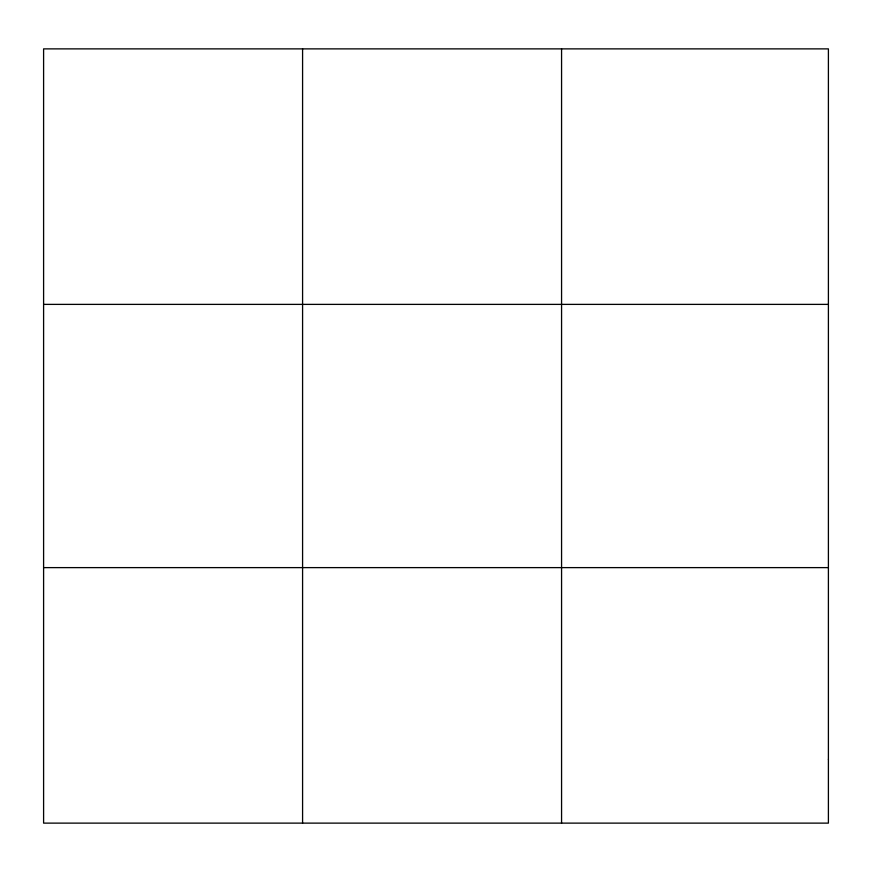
<?xml version="1.0" encoding="UTF-8"?>
<svg xmlns="http://www.w3.org/2000/svg" width="872" height="872" viewBox="0 0 872 872"><rect width="100%" height="100%" fill="white"/><g stroke="black" fill="none" stroke-linecap="round" stroke-linejoin="round"><path stroke-width="1.31" d="M302.584 823.124L302.584 48.876M561.568 823.124L561.568 48.876M43.6 304.383L828.4 304.383M43.6 567.618L828.4 567.618M828.4 759.25L828.4 823.124L43.6 823.124L43.6 48.876L828.4 48.876L828.4 759.25"/></g></svg>
